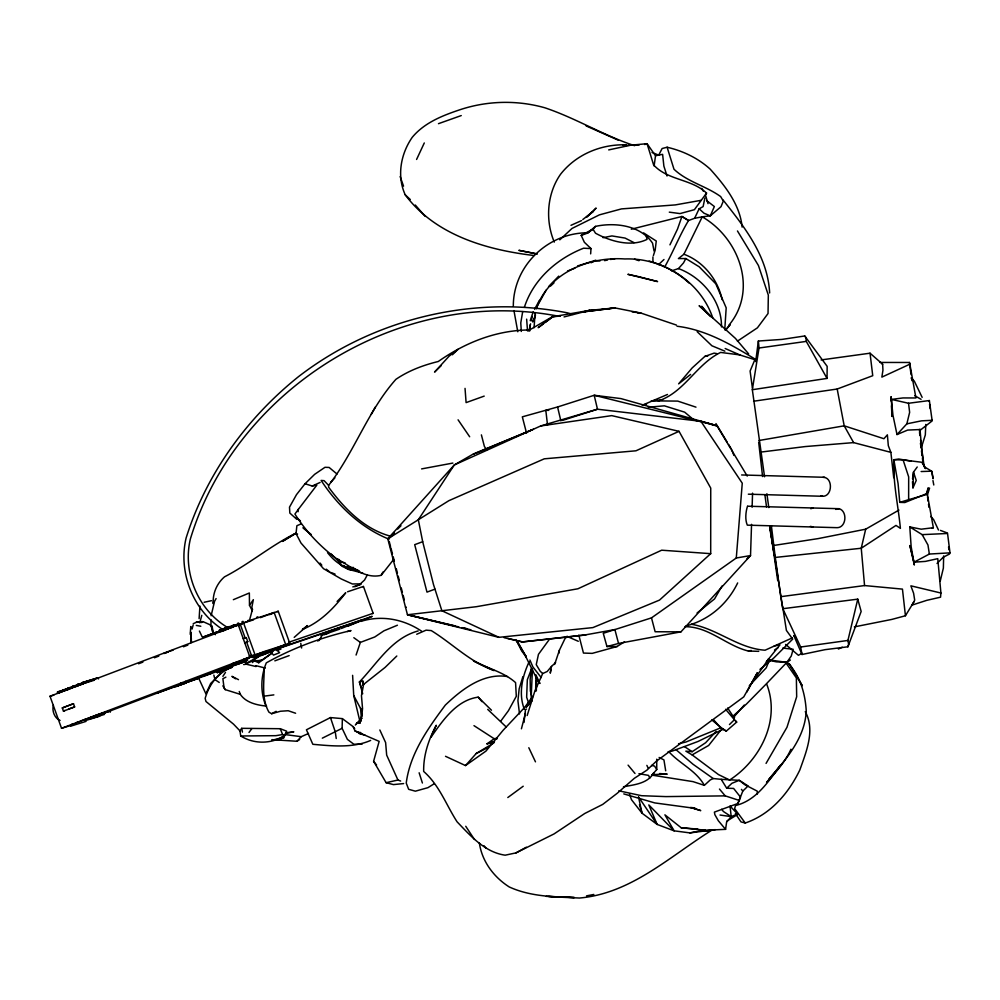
<?xml version="1.0" encoding="UTF-8"?>
<svg xmlns="http://www.w3.org/2000/svg" width="1000" height="1000" viewBox="0 0 1000 1000"><rect width="100%" height="100%" fill="white"/><g stroke="black" fill="none" stroke-linecap="round" stroke-linejoin="round"><path stroke-width="1.5" d="M710.7 553.663L710.738 488.1L679.038 431.337L611.75 415.625L540.7 425.95L454.288 464.963L387.8 538.837L407.463 614.763L498.925 637.337L592.888 627.6L659.5 600.1L710.7 553.663L661.675 550.2L577.913 588.775L476.3 606.712L407.463 614.763L458.787 626.925M910.9 461.1L898.763 459.012L893.838 459.75L898.062 483.475L899.762 502.362L908.637 499.688L908.675 476.9L903.1 459.913L893.838 459.75C892.925 482.9 898.225 505.6 900.4 528.362L895.987 525.425L861.25 548.25L775.275 557.438L771.375 525.737M534.062 327.75L535.1 313.087M656.725 759.188L656.75 769.538L651.538 775.55L653.737 772.962C647.7 783.6 634.338 784.712 623.488 786.775M362.8 685.337L362.863 681.125L359.4 681.975L362.7 693.763M764.562 476.763L752.337 389.712L827.038 378.413L827.163 366.35L804.725 335.975L781.95 339.412L758.375 341.025L755.675 361.587M264.212 669.237C264.025 683.612 261.475 699.025 268.938 712.163L271.65 713.725L280.475 711.25L288.175 710.725L295.613 713.25M535.638 690.788L535.962 675.65M252.438 662.562L254.075 660.738L258.75 662.763L258.8 660.625L262.75 659.575L271.9 653.138L272.863 651.137M943.662 555.925L943.375 568.075L940.212 581.188M362.062 744.212L353.85 744.237L347.4 739.375L342.113 728.3L342.362 718.625L330.462 717.575L306.425 729.788L312.838 744.3C331.788 745.975 352.912 748.238 370.662 740.413M362.762 573.112L348.15 569.275L341.65 566.05L339.062 559.5M228.2 628.75L228.263 626.912L229.338 626.512L230.325 627.95L233.075 627.1M751.55 524.35L750.525 555.562L680.95 631.85L618.538 643.462L606.95 646.538L603.263 633.3L651.488 617.875L736.287 558L750.525 555.562L746.975 558.587M752.113 507.188L752.562 493.137M531.163 697.475L532.45 669.062M912.537 478.85L913.5 472.1L916.237 480.438L912.962 487.863L913.5 472.1L917.225 466.987M925.775 424.438L925.325 434.938L921.388 447.5M940.913 593.025L940.55 597.175L926.812 600.325L912.013 605.112L914.7 600.163L913.6 593.237L910.863 585.825L940.913 593.025L937.763 558.663L925.387 561.4L914.025 562.188L909.875 545.538L914.35 565.013L911.15 546.625L909.788 526.925L921.213 529.188L933.35 527.725L927.2 493.438L928.05 488.188L929.587 488.125L927.312 495.188M724.762 329.637L726.188 307.863L715.837 283.85L699.2 266.8L685.85 258.55L678.4 258.587L683.925 254.237L702.237 216.838L710.3 215.837L721 206.713L723.312 201.05L720.675 196.588C705.925 185.95 687.288 181.863 673.988 169.237L667.113 147.238L662.113 148.525L658.812 154.938M223.675 630.462L223.8 628.612L237.95 624.2M590.65 253.875L591 248.588L584.35 242.262L581.2 235.362L593.2 229.05L587.388 233.175L595.45 226.388C615.013 222.15 640.625 225.287 652.55 243.175L654.05 251.038M190.225 634.35L190.775 626.562L191.537 627.8M854.35 626.888L891.85 619.412L905.438 615.75L902.45 589.113L864.55 585.562L780.788 596.675L775.275 557.438M736.287 558L742.262 483.2L700.9 421.3L597.487 409.212L540.7 425.95M219.163 632.175L219.312 630.312L220.263 629.963L221.012 631.475L225.138 630.2M891.475 405.763L891.963 416.413L891.5 399.425L908.538 403.263L929.362 400.55L932.175 420.887L919.3 430.913M57.4 693.4L57.538 692L73.225 687.113M533.763 255.475C486.238 249.838 435.112 234.938 405.225 194.812C396.637 176.025 400.725 153.9 412.25 137.3C424.375 122.7 442.388 115.612 459.9 109.75C487.312 100.638 517.075 99.925 544.875 107.788C575.8 118.138 603.638 135.562 634.637 145.7M536.562 680.387L536.312 690.925M367.125 575.288L364.55 580.025L360.375 583.862L352.375 583.975L341.262 578.962L323.525 568.688L300.988 543.025L296.038 533.6L296.863 525.737L301.15 523.888M928.05 488.188L926.213 494.625L908.637 499.688M355.337 725.05L356.987 723.037L359.875 722.812L361.488 718.35L362.537 708.612L361.463 695.638L363.612 684.412L362.863 681.125M524.012 722.463L525.513 709.412L526.512 709.1M199.925 606.112L199.112 618.65M531.45 668.562L530.15 679.312L530.4 691.438M298.075 511.75L298.4 509.275L316.788 485.2L312.225 486.025L305.038 483.75L296.462 494.688L289.5 507.163L289.825 513.062L296.925 519.425M654.125 165.963L655.512 155.725L647.062 143.688L630.612 145.213L608.7 149.9M211.125 615.737L214.587 601.2L216.1 598.587M213.562 601.413L213.238 603.737C212.55 593.525 216.762 583.538 224.488 576.85C249.4 564.012 270.875 545.487 296.038 533.112M715.288 829.625L689.925 832.9L674.087 830.825L664.912 814.825L681.2 827.775L705.788 830.25L725.588 829.35L726.6 822.188L731.188 816.625L737.537 813.988L730.062 806.05L731.188 816.625L720.025 815.037M550.812 669.65L550.275 673.138L551.487 666.438L555.588 662.562M752.337 389.712L759.025 348.013L758.375 341.025M513.312 305.975C513.337 265.887 547.8 232.812 587.413 232.8M522.688 311.6L520.775 322.912L521.312 331.45M558.9 653.188L559.412 650.2L565.025 638.538L567.35 636.512M929.362 400.55L929.15 401.438M72.1 687.837L73.312 686.038L73.913 687.15L78.05 685.888M81.688 684.212L82.825 682.438L97.4 677.962L98.575 678.9M704.9 198.012L703.1 206.6L699.137 208.775L694.625 218.275L688.525 220.512L681.925 216.475L631.3 229.213M62.2 691.587L63.425 689.775L64.037 690.888L68.175 689.625M67.225 689.688L68.575 687.825L69.2 688.938L71.95 688.088M76.838 686.05L78.062 684.237L78.675 685.35L82.812 684.075M898.925 510.1L865.675 529.188L861.25 548.25L864.55 585.562M360.588 719.8L362.325 713.938M528.85 331.138L530.588 323.825M531.275 320.9L532.325 316.512M795.925 637.688L793.8 635.5L802.025 654.488L825.088 649.663L847.887 646.787L848.637 644.513L847.925 640.45L857.763 599.15L782.825 608.713L780.788 596.675M891.263 401.2L891.05 396.637L892.95 415.163L897 434.538L906.85 423.837L909.638 412.35L908.538 403.263M521.425 728.812L525.425 713.325M110.138 712.262L110.538 710.775L95.388 715.413L95.625 716.712M403.65 783.575L393.425 784.6L386.112 782.688L373.6 761.3L379.15 741.375L354.988 730.913L353.137 726.65L342.362 718.625M199.762 622.863L201.788 615.337M53.375 705.212C51.825 710.8 54.475 718.225 60.075 720.462M192.062 629.075L193.162 625.025M249.788 619.237L252.512 609.15M360.238 721.85L356.987 723.037L361.262 718.662L359.875 722.812L361.488 718.35L359.875 722.812L358.663 722.65M554.612 664.488L559.412 650.2M725.588 829.35L718.35 820.775L714.862 814.675L714.4 812.113L737.875 803.475L742.825 791.05L741.438 789.375M522.888 676.663L519.163 688.812L517.925 700.763L519.513 713.95M527.163 715.525L534.788 691.275L542.7 673.538L547.212 671.488L551.487 666.438M359.875 722.812L361.488 718.35L359.6 720.113L353.725 695.512L352.612 675.337M653.375 255.588L655.175 250.125L656.263 241.025L643.612 232.925M530.237 320.637L533.2 311.8M356.087 655.025L360.35 642.4L374.8 636.962L383.925 630.825L397.413 625.225M847.887 646.787L861.162 611.475L857.763 599.15M536.287 308.812C548.3 272.85 589.175 256.4 624.8 258.962C662.75 257.55 700.575 281.6 712.812 318.038M531.712 668.388L527.325 679.712L526.65 697.262L528.587 702.913M524.362 307.325C533.337 279.413 556.775 258.75 583.575 248.212L591 248.588M677.025 326.238C705.9 329.688 731.637 344.787 756.05 359.688L754.862 359.688L750.1 371.037L752.4 387.975M535.525 315L532.688 321.95L534.763 317.887M768.55 662.15L766.237 667.825L749.3 685.738M737.875 803.475L740.525 797.138L733.6 788.425L726.7 788.225L721.213 779.338L713.188 778.525L693.012 764.237L675.962 749.65M529.163 661.737C522.288 676.363 518.288 693.612 524.325 709.2M940.425 530.388L947.5 533.05L950 552.85L949.438 554.05L943.25 557.212L937.038 563.475M284.6 735.863L286.625 731.175L280.275 728.713L241.688 728.325L239.95 730.85L240.725 735.987C254.163 744.412 271.175 743.988 284.6 735.863L282.575 734.562L280.275 728.713M790.95 749.237C785.288 761.8 775.8 772.362 766.562 782.463L780.738 764.912C768.65 781.075 756.562 800.462 735.55 805.525L734.625 808.6L745.263 823.025C770.575 814.375 788.525 793.4 799.875 769.887C806.263 751.637 815.438 730.225 805.263 711.612M536.05 308.25L546.112 290.163M360.238 719.137L361.3 716.787L360.525 708.375L353.725 695.512M416.587 159.462L424.288 142.95M319.175 640.512L322.837 633.888M947.288 533.488L922.163 534.637L909.788 526.925M669.938 244.85L677.5 229.112L681.925 216.475L688.525 220.512C679.488 235.625 673.088 252.013 664.5 267.362M360.812 719.75L361.488 718.35M356.987 723.037L356.388 723.962M644.7 144.55L647.062 143.688L653.6 164.887C667.463 180.387 691.963 178.975 706.538 193.088L705.5 195.15L708.012 203.65M298.4 509.275L294.925 514.05C305.812 531.275 320.163 546.525 336.55 558.65C350.2 565.788 364.738 579.362 381.188 575.312L382.875 572.075M685.85 258.55L683.5 262.925L678.475 268.575L671.525 270.887M534.587 309.262L539.425 300.375M746.725 692.175L757.375 672.712L743.763 696.888L656.263 761.3L646.888 770.163L634.35 778.3L617.163 793.325L602.712 804.412L584.775 813.475L554.05 833.925L515.988 852.887L505.175 855.188C484.8 852.288 470.55 835.812 457.088 821.825C446.1 804.8 439.387 785.225 423.675 771.45C423.312 755.113 428.65 739.575 436.25 725.25L430.913 737.312C442.638 720.7 456.475 700.062 478.175 697.163L491.475 710.225M913.95 601.8L905.438 615.75M933.35 527.725L932.225 528.288M560.525 315.712L553.6 315.988L529.513 329.975C496.425 330.112 465.087 342.625 438.288 361.488C423.237 365.175 408.8 370.562 395.913 379.325C367.8 410.875 354.412 452.175 328.625 485.375L328.638 487.188C344.062 508.225 364.087 528.95 389.963 536.025M371.225 414.338L375.337 407.025M722.013 586L714.575 598.9L697.075 612.987M766.062 763.4L786.975 727.288L796.675 696.737L796.363 677.913L786.25 663.325M728.625 325.55C758.512 290.262 739.175 238.088 702.237 216.838L694.625 218.275M228.713 668.713C216.55 674.175 208.775 685.837 205.162 698.337L205.963 701.488L233.525 724.15L239.95 730.85M530.562 702.65L526.325 707.025L532.75 696.475L524.513 707.55L503.088 730.312L485.962 751.087L465.513 765.575L445.513 756.3M549.538 639.125L538.462 654.338L536.25 664.638L540.2 671.25L542.7 673.538M222.887 676.363L225.487 672.387M737.663 582.938C727.412 604.175 708.85 620.125 685.925 625.962M747.525 506.138C745.662 511.925 744.938 519.725 747.312 525.15L837.15 527.675C846.4 527.612 847.663 511.25 839.188 508.7L747.9 506.225M252.275 610.75L249.488 605.337L253.35 599.675L251.863 607.225L252.413 609.663M713.662 719.925L721.787 728.888L726.325 731.087L736.675 722.087L734.4 719.712L732.987 716.15L746.488 704.013L766.1 684.1L786.85 662.362L791.275 656.012L793.162 649.287L782.812 648.062M751.925 682.75L768.713 658.825L766.4 661.75L779.95 644.875L774.2 645.975M706.538 193.088L694.388 209.7L680 213.588L669.3 212.15M500.675 721.237L508.413 710.738L516.3 696.287L515.575 682.613C503.575 671.812 487.35 668.438 473.45 660.875L494.137 670.562C470.188 662.15 452.413 643.6 431.262 630.588L426.112 630.15L416.725 634.25M249.013 732.45L251.863 728.612M919.7 429.55L907.625 430.087L897 434.538M381.188 575.312L393.612 559.487M595.45 226.388L593.1 229.35L595.5 233.2C610.462 241.4 631.05 247.262 647.025 239.387L646.05 235.225M720.75 730.238L708.662 745.462L692.125 754.887L685.837 751.15L692.188 751.688L705.625 742.725L716.125 731.425M251.312 656.4L249.412 655.775L238.612 625.8L239.775 624.362M725.462 330.288L730.225 324.487L725.5 330.2M593.275 211.35L596.1 208.062L586.337 217.3L593.138 211.525L582.8 219.513M734.225 716.575L744.225 705.075M219.1 671.087L220.525 673.725L210.688 683.45L205.9 693.838L198.325 677.4M465.513 765.575L476.175 753.538L493.913 742.9M526.325 707.025L532.075 700.863M271.975 739.663L296.95 741.263L301.25 736.688L308.5 733.487M330.763 482.2L334.875 477.9M548.575 286.675L558.737 276.125M337.125 601.462L345.737 592.75C334 608.15 320.562 622.05 302.425 629.438L307.462 625.588L294.2 637.375M394.4 532.3L387.8 538.837L448.85 500.688L544.275 458.825L635.95 450.8L679.038 431.337M397.7 529.038L400.988 525.763M388.55 538.862L394.05 533.413M305.038 483.75L314.625 474.35L324.988 467.3L329.137 467.45L337.013 474.025M729.475 724.55L734.4 719.712L725.588 709.287M396.812 656.012L385.062 667.438L363.612 684.412M441.238 365.6L434.562 372.088L449.15 356.125L457.938 349.375L452.375 354.787M743.125 790.763L747.113 786.925M317.762 641.075L320.838 638.125M726.7 788.225L731.9 783.3L739.275 780.312L748.112 785.962M658.512 264.662L663.975 259.513M559.788 239.838L572.013 228.438L599.425 214.85L621.475 208.9L675.288 204.913L701.2 200.3M550.612 286L553.987 282.875M651.712 775.1L693.05 781.637L704.362 785.35L710.212 779.963L713.188 778.525M716.787 353.612L714.112 353.125L704.862 356.4L692.175 367.925L678.625 383.862L690.625 374.425M359.6 720.113L361.188 718.8M759.975 669.375L773.875 657.925L792.712 639.113L786.4 630.425L782.7 606.975M768.988 779.013C785.812 759.663 805.362 737.675 806.225 710.512C805.088 692.663 799.825 674.85 786.862 661.988M543.013 324.038L538.175 327.675L552.688 316.775L589.438 310.387L615.062 307.938L640.975 313.087L676.413 325.062M545.425 322.225L552.688 316.775L560.188 316.012M507.812 797.537L523.212 786.225M258.75 662.763L271.9 653.138L273.488 655.088L279.613 652.638L276.238 649.45M494.525 741.737L487.013 743.85L494.188 738.725L497.225 738.213M238.612 625.8L243.562 622.938L255.1 654.963L249.412 655.775M774.5 650.037L778.225 647.525M737.438 341.15L757.4 327.837L768.037 313.525L768.325 295.113L758.425 265.5L737.463 230.963M769.6 660.375L776.237 661.825L786.85 662.362L790.4 660M658.213 400.975C684.275 392.55 696.45 364.113 720.625 352.425L739.488 354.85L754.862 359.688M270.338 652.025L289.762 643.288L278.225 611.263L252.825 619.438L50 696.25L61.537 728.288L73.7 724.613M296.95 741.263L299.65 739.538M624.487 641.812L617.05 646.525L606.95 646.538M434.237 783.725L427.925 787.675L415.375 791.175L408.663 789.312L406.238 783.088C409.95 753.688 428.038 728.263 445.337 705.088C461.812 689.312 483.237 672.712 507.475 676.55M712.537 829.75C670.175 856.025 631.45 893.525 579.412 898.037C555.763 896.838 531.175 897.025 509.212 886.938C493.7 877.038 481.9 861.275 479.338 842.8M726.8 821.087L737.163 814.775M296.175 533.062L282.425 541.413L294.9 533.875M343.488 565.475L348.15 569.275L350.662 567.775L353.488 567.5M801.988 653.238L798.438 655.312L785.625 644.425M159.887 691.587L157.262 693.088L223.612 669.1M810.775 508.713L813.2 507.975M591.112 262.762L595.312 260.425L599.963 261M515.988 852.887L526.337 847.212M271.65 713.725L276.137 711.312M914.025 562.188L929.362 554.05L950 552.85M278.225 611.263L277.038 611.763M225.875 677.163L222.887 678.688L224.075 687.938L225.225 689.625L240.35 694.362C245.787 702.65 257.2 705.25 266.588 706.1M476.175 753.538L486.863 748.112M342.113 728.3L322.325 738.162M193.212 623.7L197 622M792.2 637.938L765.075 650.212C738.263 648.462 717.362 628.75 691.375 624.237M722.987 729.287L698.025 741.462L672.463 751L668.012 751.825M362.863 586.775L363.475 586.487L373.137 613.312L372.525 613.6M62.3 707.925L73.475 703.7L74.625 706.9L63.463 711.125L62.3 707.925L73.475 703.7M63.463 711.125L64.912 710.45M838.375 649.025L842.275 647.237M312.225 486.025L320.125 482.438M270.413 651.688L271.925 650.888L270.75 651.213M879.9 362.45L909.45 362.475L909.875 364.188L881.85 377.125L882.95 370.238L882.638 364.2L870.037 353.2L821.1 359.938M726.325 731.087L721.188 727.65L685.925 742.013L678.562 743.763M570.975 225.312L581.538 220.613M261.438 653.413L262.213 653.025L261.25 653.263M246.388 658.363L253.888 655.825M927.2 493.438L904.812 502.537L899.762 502.362M667.487 394.475L642.2 405.25L646.562 404.075M61.537 728.288L264.363 651.462L289.762 643.288M233.35 599.688L249.35 592.987L249.488 605.337M475.925 453.25L532.025 429.837M277.538 740.3L284.2 737.588L281.337 737.262M341.3 628.5L362.762 619.8L275.738 649.538M354.8 586.737L361 584.2L352.825 586.888M250.037 657.3L250.963 656.9M248.062 658.487L249.112 658.1M347.688 626.25L372.137 616.375L277.162 648.612M835.75 509.412L839.188 508.7M241.713 661.725L234.025 664.987L247.662 660.337M267.838 652.738L261.325 655.263M567.55 271.012L574.825 268.188M269.012 652.55L263.788 654.562A30.925 0.862 -19.8 0 1 261.025 655.6M269.5 614.65L274.325 612.788M259.125 654.312L260.45 653.812M214.638 632.7L203.062 637.075L218.025 631.663L214.638 632.7L215.35 634.7M247.725 620.612L248.762 620.212M256.887 617.137L257.775 616.8M91.725 680.113L92.625 679.775L77.175 684.575L77.6 685.775M97.4 677.962L82 682.75L82.438 683.95M168.025 651.888L163.837 653.487L168.562 651.862M138.575 663.763L142.863 662.138M154.438 657.763L158.787 656.112M183.463 646.775L187.825 645.125M260.425 617.65L274.125 612.463L285.663 644.488L261.7 653.55M243.263 638.713L246.287 637.625L247.738 641.663L244.713 642.75M103.775 713.337L245.312 659.762L234.3 663.138M216.562 670.638L231.525 665.225L232.25 667.225L217.288 672.65L232.25 667.225M254.713 655.138L255.138 656.338L256.163 655.95L255.725 654.75M175.662 686.312L186.3 682.913L185.712 681.312M186.3 682.913L175.8 686.712M198 677.1L198.438 678.3L173.45 687.062M86.025 721.388L70.713 726.15M753.575 401.238L837.188 389.025L872.738 375.7L870.037 353.2M247.425 658.825L245.538 659.463L247.625 658.688M533.462 429.237L473.512 453.888L454.288 464.963L418.325 519.763L422.688 541.7L414.7 544.663L426.987 592.112L434.963 589.15M274.837 660.85L289.163 655.612M244.75 658.962C241.262 660.312 248.4 657.625 244.825 659.025M320.988 635.575L339.862 629.075M225.012 668.6L245.925 661.1M418.175 630.938C391.65 638.138 377.312 663.363 359.4 681.975L362.287 689.9M484.2 396.112L466.1 402.612L465.037 388.387M68.587 709.062L74.625 706.9M438.475 123.675L461.25 115.575M249.438 657.975L248.1 658.525M581.2 235.362L587.525 233.113M262.087 654.175L268.363 651.988M324.387 634.612L328.6 633.125M242.738 662.537L233.025 665.837M198.438 678.3L183.7 683.35M169.425 651.363L173.1 650.113M347.562 591.775L363.4 586.45M238.95 663.562L246.025 661.162M258.812 654.062L260.188 653.612M252.65 656.65L250.212 657.45M276.65 650.55L280.925 649.125M288.538 642.337L373.137 613.312M246.287 637.625L245.175 637.987L240.512 625.075M247.738 641.663L246.625 642.025L251.312 655.05M593.85 894.463L586.538 895.863M204.112 602.275L211.525 600.675M526.538 433.1L522.325 416.838L557.575 406.975L594.188 395.275L620.913 398.587L716.912 425.7L747.237 476.062M562.35 420.45L597.487 409.212L594.188 395.275L691.15 419.325M247.525 658L249.825 657.275M577.587 265.938L595.312 260.425M238.4 624.138L223.8 628.612L224.375 630.225M229.525 627.188L219.312 630.312L219.638 632.013M253.538 619.85L243.912 622.8L242.963 621.35L242.075 621.688L242.162 623.462M242.262 623.625L239.5 624.475L238.538 623.025L237.625 623.375L237.625 625.188M239.1 624.925L234.975 626.188L234.013 624.738L232.975 625.125L232.975 626.938M228.3 628.913L225.55 629.75L224.8 628.237L225.375 629.837M86.988 681.912L72.375 686.388L72.812 687.588M80.662 684.2L67.562 688.213L68 689.412M94.45 680.175L83.438 683.55L82.825 682.438L83.263 683.637M75.638 686.1L62.538 690.113L62.962 691.312M70.775 687.938L57.538 692L57.962 693.2M61.85 691.912L59.088 692.763L58.525 691.625L58.963 692.825M53.8 695.15L50 696.25M255.975 654.638L271.112 649.987M257.825 654.225L270.1 650.35M255.138 656.338L270.538 651.55L269.513 651.938L269.088 650.738M232.288 663.6L247.425 658.962M231.525 665.225L228.125 666.263L228.85 668.263M99.038 714.438L108.675 711.475M90.475 717.275L94.612 716.012M100.113 714.325L105.625 712.638M99.65 714.6L102.4 713.75M83.9 719.762L91.225 717.387M80.988 720.875L89.25 718.337M85.913 719.5L88.663 718.662M76.112 722.712L80.237 721.45M71.338 724.525L74.1 723.675M90.037 718.838L104.438 714.425M85.3 720.625L99.712 716.213M487.013 743.85L494.125 741.725M617.312 646.462L592.212 653.375L583.462 653.062L578.812 635.1M271.95 740.337L282.275 737.537M584.1 311.775L615.062 307.938L584.1 311.775L589.438 310.387L600.25 310.138M347.3 631.55L351.025 630.575C321.65 637.312 292.587 648.112 266.312 662.862C260.587 676.575 260.225 692.788 266.175 706.4M564.062 316.925L589.438 310.387M201.062 622.55L203.637 621.912L209.7 624.612L212.25 627.025M386.112 782.688L397.95 780.037L400.662 781.05M623.138 145.45L639.175 144.95M689.925 832.9L705.438 829.7M906.85 423.837L921.513 420.838L932.225 420.312M603.038 237.688L611.938 235.925L625.062 238.075L634.038 242.638M865.675 529.188L818.175 538.6L774.163 545.388M684.9 626.688C708.8 626.462 726.125 645.562 748.4 651.038L751.263 650.475M655.512 155.725L662.613 154.362L663.875 166.088L667.038 176M604.525 260.625L607.537 260.062M610.55 259.488L615.075 258.637M421.6 468.9L452.863 463.075M285.725 733.337L293.837 731.85L286.163 732.712M504.075 637.663L522.188 641.95L585.05 634.95L614.888 629.575L618.538 643.462M360.8 621.413C381.725 614.862 403.825 619.163 421.763 631.3M759 440.5L844.2 425.825L883.913 438.725L887.375 434.837L888.312 445.662L890.875 452.362L893.737 477.713L893.838 459.75M282.575 734.562L275.887 735.675L240.725 735.987M759.025 348.013L806.287 341.4L827.038 378.413M777.712 580.625L769.85 525.737L782.825 608.713L800.65 647.013L847.925 640.45M243.637 664.562L246.25 664.2L256.075 666.55M264.037 696.162L273.85 694.875M704.862 356.4L707.763 356.025M891.5 399.425L902.987 397.938L915.925 397.962L909.875 364.188M761.175 452.05L805.362 446.55L853.612 442.612L890.875 452.362M201.375 621.638L196.275 622.163L202.688 621.587M662.575 399.8L651.263 400.85L677.725 401.1L695.975 407.15M648.213 407.225L664.362 405.825L684.663 412.163L693.888 419.938M626.15 144.838C601.175 144.012 576.062 154.4 560.538 174.288C546.925 193.65 545.125 220.538 554.3 242.087M474.487 453.85L473.512 453.888L474.263 453.913M812.825 526.912L810.425 526.362M921.137 471.538L931.663 471.175L933.075 478.738L932 471.975M327.537 552.65C333.938 560.7 342.575 568.438 353.562 567.675M653.838 774.538L667.188 774.125L659.55 773.55M254.075 660.738L258.8 660.625M822.987 477.325C833.188 477.075 832.65 496.438 822.688 496.275L748.337 494.188M585.05 634.95L585.887 634.95L522.188 641.95L522.938 641.988L507.837 638.4M497.238 738.725L494.188 738.725L473.975 725.65M638.938 773.7L648.575 775.387L649.762 778.1M680.95 631.85L655.138 631.75L651.488 617.875M739.513 800.525L725.238 795.875L665.9 796.6L641.525 795.7L618.825 790.812M548.787 410.337L545.812 410.325L547.537 425.175M741.612 474.963L824.725 477.3M748.4 651.038L758.725 651.338M702.075 830.7L708.2 830.913M389.787 546.475L390.525 546.5L389.212 541.413M405.487 607.125L406.225 607.163M548.663 896.475L574.312 897.513L546.325 896.363M637.938 312.925L640.975 313.087L632.075 311.837M903.1 459.913L921.787 462.262L925.062 467.25L931.663 471.175M721.213 779.338L739.275 780.312L744.65 784.613L757.237 791.137L757.35 794.013M681.2 827.775L697.862 829.1M786.85 662.362L770.013 660.05M301.25 736.688L284.462 734.488M557.075 315.938C401.175 286.475 236.275 387.337 190.375 538.975C182.375 572.375 197.85 609.612 227.3 627.337M348.15 569.275L359.188 570.737M712.275 425.05L716.912 425.7L700.9 421.3M345.025 562.775L340.662 562L337.425 558.812M196.3 625.413L200.812 626.25M651.562 765.425L654.575 766.087L656.75 769.538M255.863 665.65L265.325 668.075M408.2 614.788L455 625.875M462.55 627.675L467.075 628.737M461.8 627.638L470.863 629.788M364.9 735.062L359.525 733.787L357.362 731.825M694.188 420.075L716.912 425.7M745.263 823.025L741.025 821.912L735.387 813.637M623.787 793.9L654.75 802.913L695.225 808.388L692.3 807.575M573.088 314.413L567.2 312.8C473.738 294.587 373.95 318.463 298.587 376.587C246.637 418.162 206.075 474.325 186.112 538C177.987 572.125 192.95 610.325 222.5 629.35M296.038 533.6L297.575 534.038M667.113 147.238C682.975 150.912 698.012 158.112 710.125 169.075C724.825 185.475 739.975 204.462 742.125 227.113M690.638 807.513L700.75 810.612L690.95 807.45M348.038 566.413L355.662 569.3M649.112 261.062C663.763 265.225 677.925 272.525 689 283.012M350.662 567.775L357.738 570.025M634.587 259.188L639 260.712M821.025 495.65L822.688 496.275M331.175 572.6L335.062 574.1M652.013 152.5L659.237 155.338M388.95 539.163C360.65 527.7 337.713 505.712 321.138 480.438L324.087 480.65L328.625 485.375M724.862 351.163L711.912 345.788L697.15 331.675M725.163 348.512L739.9 354.95M566.9 636.337L578.288 641.287M586.138 125.913L618.4 140.238M354.988 730.913L362.075 734.075L359.837 732.212M498.925 637.337L441.875 610.737L433.5 584.562L422.688 541.7M678.475 268.575C702.125 277.312 722 301.137 721.475 326.925M238.475 679.65L231.925 676.338L235.487 678.787M882.013 363.875L882.638 364.2M659.137 757.463L663.938 759.9L665.688 770.8M683.925 254.237C703.263 261.388 717.962 279.575 722.1 299.625M914.775 395.725L921.087 399.312M734.625 717.163L732.987 716.15L727.675 708.062M684.488 746.637L692.188 751.688M731.188 816.625L723.337 811.45L721.725 809.262M214.562 679.35L219.237 682.463M353.825 637.7L360.35 642.4M93.537 716.125L94.8 717.025M721.188 727.65L711.787 719.912M706.562 200.562L714.362 206.537L710.3 215.837L704 213.212L699.137 208.775M692.125 754.887L718.487 774.587L729.65 780.013C760.387 760.175 780.775 720.075 766.7 684.163M326.287 569.188L329.888 572.1M296.288 517.362L300.487 521M405.225 194.812L410.275 199.513M487.713 709.4L506.362 727.113M668.737 751.587C679.95 763.975 695.888 770.3 704.362 785.35M911.275 378.088L914.312 381.125L922.15 397.362M331.175 553.987L338.825 561.675L340.575 564.987M735.275 720.588L736.675 722.087M930.713 516.462L933.55 519.5L938.462 529.987M415.275 205.025L425.262 216.438M539.938 683.45L537.962 681.175L524.95 654.95M748.65 353.9L735.425 338.387L699.137 305.688L710.95 316.688L701.7 306.262L705.013 311.125M478.175 697.163L481.987 701.65M719.463 789.062L725.238 795.875M628.088 765.138L635 773.475M320.062 563.062L321.812 565.2M373.6 761.3L376.575 764.975M484 845.738L485.875 848.062M541.175 677.537L532.888 666.925L529.9 660.037M723.012 199.95C744.725 227.225 767.8 256.562 769.638 292.95M517.013 640.763L526.3 656.988L521.825 651.162L516.425 640.588M353.137 726.65L354.712 728.75M804.725 335.975L805.95 337.625L806.287 341.4M458.075 419.825L469.663 436.763M925.725 468.65L924.112 466.262L920.55 440.138M638.562 796.963L657.138 824.425L674.087 830.825L648.812 804.925L657.138 824.425L642.038 813.213L631.425 799.613L629.525 793.875M465.737 826.275L474.45 839.475M486.675 449.925L484.375 446.388L481.388 434.875M222.85 685.825L225.225 689.625M715.962 423.6L727 441.85M728.575 444.45L730.938 448.363M516.087 640.113L526.3 656.988M360.525 708.375L362.262 711.475M922.163 534.637L927.962 545L929.362 554.05M701.737 188.4L703.238 191.1M853.612 442.612L844.2 425.825L837.188 389.025M244.587 660.775L246.25 664.2M646.862 765.375L648.188 768.125M199.4 631.05L202.275 637.087M528.812 747.725L535.475 761.838M535.9 674.825L539.7 683.012M379.837 729.975L385.625 742.6L386.675 755.125L397.95 780.037M925 468.2L923.438 464.6L921.413 446.688M239.237 691.488L240.35 694.362M731.725 449.663L733.888 455.363M220.263 629.963L220.837 631.562M219.963 669.6L220.675 671.6M180.825 682.987L181.25 684.188M78.062 684.237L78.5 685.438M73.312 686.038L73.75 687.237M68.575 687.825L69.013 689.025M63.425 689.775L63.863 690.975M400.125 176.562L403.55 186.163M330.462 717.575L335.238 731.75L336.238 738.525M419.137 772.788L422.4 783M639.462 804.65L642.038 813.213L638.55 797.125M530.812 692.9L531.625 695.825M517.775 331.75L513.95 310.575M390.913 547.975L392.45 553.9M393.212 556.85L394.363 561.287M396.275 568.688L397.425 573.125M398.188 576.087L399.338 580.525M401.25 587.925L402.4 592.362M403.162 595.325L404.312 599.763M213.85 675.088L214.75 678.787M557.575 406.975L560.875 420.913M241.688 728.325L242.438 732.1M932.95 480.562L933.787 484.988M300.763 643.35L301.625 648.025M800.65 647.013L802.025 654.488M769.688 527.7L774.388 555.15L769.85 525.737M190.888 637.837L191.562 641.975M766.538 506.938L764.9 494.862M929.562 404.312L930.188 408.6M212.138 626.213L213.15 633.288L210.975 625.487L210.975 619.788M768.8 507.587L766.888 493.762M919.5 432.45L919.925 435.525M927.513 496.7L928.125 501.238M928.525 504.263L928.925 507.287M909.45 362.475L911.062 374.588M911.475 377.612L911.875 380.637M920.45 443.225L921.05 447.762M921.45 450.788L922.038 455.325M922.438 458.338L923.025 462.875M762.588 476.55L758.675 442.188M948.562 546.875L948.913 549.75M212.013 626.287L212.65 632.038M191.388 639.438L190.688 632.087L190.975 642.763M919.987 429.162L921.462 446.225M912.475 481.737L912.962 487.863M526.638 319.15L527.537 330.975M529.738 325.238L529.812 330.85M652.925 256.95L652.925 262.225M253.637 660L253.188 660.612C227.812 672.062 284.212 644.463 252.775 657.6L260.875 655.013L253.637 660M195.888 678.538L198.925 677.45L195.888 678.538M203.55 675.938L210.863 673.337L203.55 675.938M537.112 253.9L518.862 250.338L536.975 253.975M638.688 276.675L627.888 274.312L657.588 281.575L638.688 276.675M310.925 534.438L303.2 527.875L310.925 534.438M791.612 667.325L789.287 663.938L802.25 685.7L791.612 667.325"/></g></svg>
